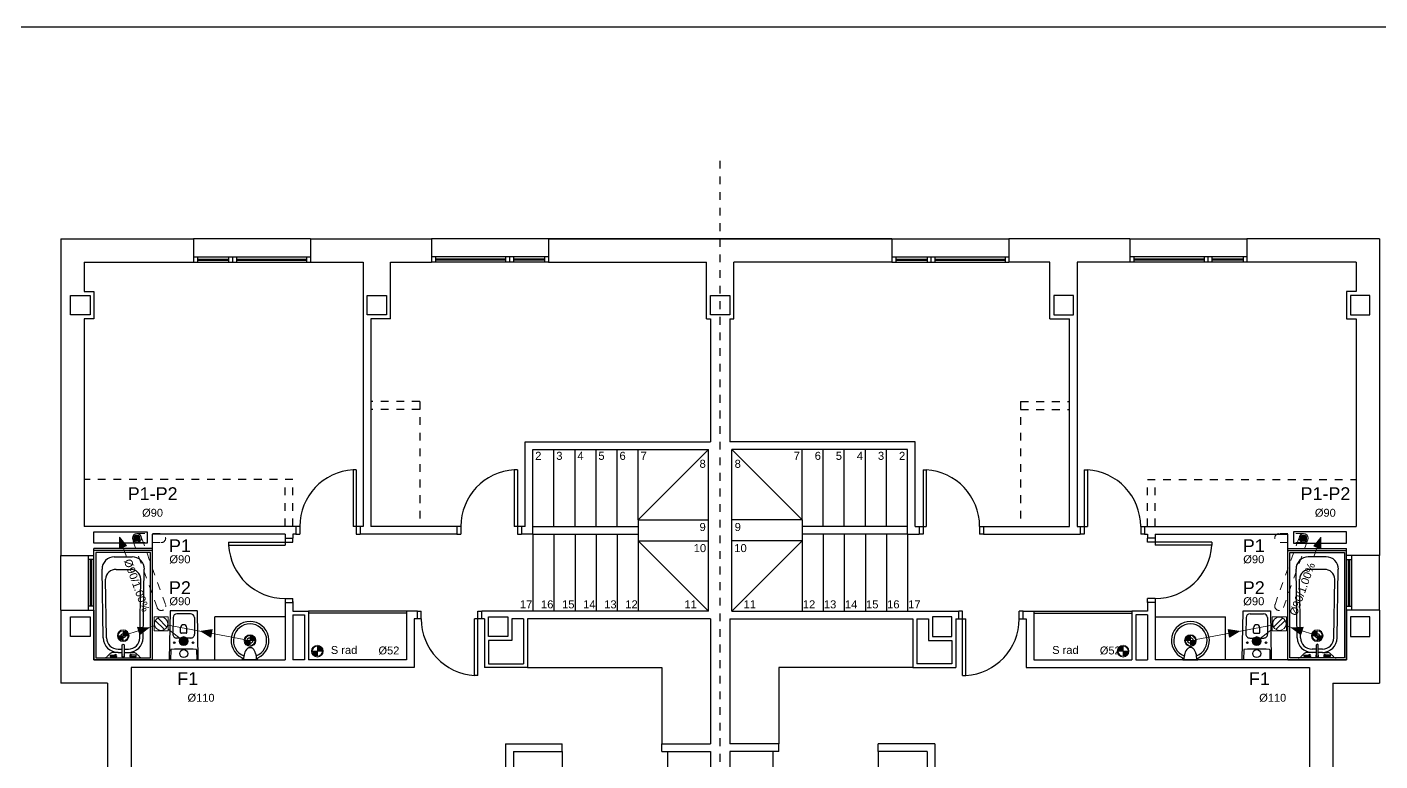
# Model space of a CAD drawing. Header units: millimetres. Extents: x 441156 to 441876, y 4514765 to 4515211.
# Drawn here: x 441333.45 to 441350.79, y 4515177.17 to 4515186.58 of the extents above; entities that cross this region are included whole.
import ezdxf
from ezdxf.enums import TextEntityAlignment as Align

# ---------------------------------------------------------------- set-up
doc = ezdxf.new("R2010")
doc.units = ezdxf.units.MM
doc.linetypes.add('RAYITAS', pattern=[0.375, 0.25, -0.125])
doc.linetypes.add('TRAZO_Y_PUNTO', pattern=[1, 0.5, -0.25, 0, -0.25])
doc.layers.add('01_cartela', color=6, linetype='Continuous', plot=False)
for name, color, linetype in [('01_FECALES', 170, 'Continuous'), ('01_mono PRIMERA', 2, 'Continuous'), ('01_proyección', 4, 'RAYITAS')]:
    doc.layers.add(name, color=color, linetype=linetype)
for name, color, linetype, lineweight in [('INGIN SANEAMIENTO BAJANTE FECALES', 10, 'Continuous', 5), ('INGIN SANEAMIENTO BAJANTE PLUVIALES', 170, 'Continuous', 5), ('INGIN SANEAMIENTO TEXTO ENTERRADO', 7, 'Continuous', 0)]:
    doc.layers.add(name, color=color, linetype=linetype, lineweight=lineweight)
doc.layers.add('INGIN SANEAMIENTO INTERIOR', color=7, linetype='Continuous', lineweight=20, true_color=0x046206)
doc.styles.add('Estilo1', font='swissel.ttf')
doc.styles.add('NIEVES2', font='sanss___.ttf')
doc.linetypes.add('FLE2', pattern='A,1e-05,[1,fle2.shx,S=1,R=0,X=0,Y=0],-1', length=1.00001)

# ---------------------------------------------------------------- blocks, each defined once
blk = doc.blocks.new('A$C065C7C63')
at = {"layer": '01_mono PRIMERA', "color": 254}
for p, q in [((1.407, 13.1, 0), (1.407, 9.042, 0)), ((1.407, 13.1, 0), (3.107, 13.1, 0)), ((3.107, 13.1, 0), (3.107, 12.8, 0)), ((4.607, 13.1, 0), (3.107, 13.1, 0)), ((4.607, 13.1, 0), (4.607, 12.8, 0)), ((4.607, 13.1, 0), (6.157, 13.1, 0)), ((6.157, 13.1, 0), (6.157, 12.8, 0)), ((7.657, 13.1, 0), (6.157, 13.1, 0)), ((7.657, 13.1, 0), (7.657, 12.8, 0)), ((7.657, 13.1, 0), (12.057, 13.1, 0)), ((12.057, 13.1, 0), (7.657, 13.1, 0)), ((12.057, 13.1, 0), (12.057, 12.8, 0)), ((12.057, 13.1, 0), (13.557, 13.1, 0)), ((15.107, 13.1, 0), (13.557, 13.1, 0)), ((13.557, 13.1, 0), (13.557, 12.8, 0)), ((15.107, 13.1, 0), (15.107, 12.8, 0)), ((15.107, 13.1, 0), (16.607, 13.1, 0)), ((16.607, 13.1, 0), (16.607, 12.8, 0)), ((18.307, 13.1, 0), (16.607, 13.1, 0)), ((18.307, 13.1, 0), (18.307, 9.042, 0)), ((3.107, 12.87, 0), (4.607, 12.87, 0)), ((3.157, 12.87, 0), (3.157, 12.8, 0)), ((3.157, 12.842, 0), (3.557, 12.842, 0)), ((3.557, 12.87, 0), (3.557, 12.8, 0)), ((3.607, 12.87, 0), (3.607, 12.8, 0)), ((3.657, 12.87, 0), (3.657, 12.8, 0)), ((3.657, 12.842, 0), (4.557, 12.842, 0)), ((4.557, 12.87, 0), (4.557, 12.8, 0)), ((7.657, 12.87, 0), (6.157, 12.87, 0)), ((6.207, 12.87, 0), (6.207, 12.8, 0)), ((7.107, 12.842, 0), (6.207, 12.842, 0)), ((7.107, 12.87, 0), (7.107, 12.8, 0)), ((7.157, 12.87, 0), (7.157, 12.8, 0)), ((7.207, 12.87, 0), (7.207, 12.8, 0)), ((7.607, 12.842, 0), (7.207, 12.842, 0)), ((7.607, 12.87, 0), (7.607, 12.8, 0)), ((12.057, 12.87, 0), (13.557, 12.87, 0)), ((12.107, 12.87, 0), (12.107, 12.8, 0)), ((12.107, 12.842, 0), (12.507, 12.842, 0)), ((12.507, 12.87, 0), (12.507, 12.8, 0)), ((12.557, 12.87, 0), (12.557, 12.8, 0)), ((12.607, 12.87, 0), (12.607, 12.8, 0)), ((12.607, 12.842, 0), (13.507, 12.842, 0)), ((13.507, 12.87, 0), (13.507, 12.8, 0)), ((16.607, 12.87, 0), (15.107, 12.87, 0)), ((15.157, 12.87, 0), (15.157, 12.8, 0)), ((16.057, 12.842, 0), (15.157, 12.842, 0)), ((16.057, 12.87, 0), (16.057, 12.8, 0)), ((16.107, 12.87, 0), (16.107, 12.8, 0)), ((16.157, 12.87, 0), (16.157, 12.8, 0)), ((16.557, 12.842, 0), (16.157, 12.842, 0)), ((16.557, 12.87, 0), (16.557, 12.8, 0)), ((1.707, 12.8, 0), (1.707, 12.425, 0)), ((1.707, 12.8, 0), (3.107, 12.8, 0)), ((3.107, 12.8, 0), (4.607, 12.8, 0)), ((3.157, 12.828, 0), (3.557, 12.828, 0)), ((3.657, 12.828, 0), (4.557, 12.828, 0)), ((4.607, 12.8, 0), (5.282, 12.8, 0)), ((5.282, 12.8, 0), (5.282, 9.415, 0)), ((5.632, 12.075, 0), (5.632, 12.8, 0)), ((5.632, 12.8, 0), (6.157, 12.8, 0)), ((7.657, 12.8, 0), (6.157, 12.8, 0)), ((7.107, 12.828, 0), (6.207, 12.828, 0)), ((7.607, 12.828, 0), (7.207, 12.828, 0)), ((7.657, 12.8, 0), (9.682, 12.8, 0)), ((9.682, 12.075, 0), (9.682, 12.8, 0)), ((10.032, 12.075, 0), (10.032, 12.8, 0)), ((12.057, 12.8, 0), (10.032, 12.8, 0)), ((12.057, 12.8, 0), (13.557, 12.8, 0)), ((12.107, 12.828, 0), (12.507, 12.828, 0)), ((12.607, 12.828, 0), (13.507, 12.828, 0)), ((14.082, 12.8, 0), (13.557, 12.8, 0)), ((14.082, 12.075, 0), (14.082, 12.8, 0)), ((14.432, 12.8, 0), (14.432, 9.415, 0)), ((15.107, 12.8, 0), (14.432, 12.8, 0)), ((16.607, 12.8, 0), (15.107, 12.8, 0)), ((16.057, 12.828, 0), (15.157, 12.828, 0)), ((16.557, 12.828, 0), (16.157, 12.828, 0)), ((18.007, 12.8, 0), (16.607, 12.8, 0)), ((18.007, 12.8, 0), (18.007, 12.425, 0)), ((1.707, 12.075, 0), (1.707, 9.415, 0)), ((5.382, 12.075, 0), (5.382, 9.415, 0)), ((9.682, 12.075, 0), (9.732, 12.075, 0)), ((9.732, 12.075, 0), (9.732, 10.5, 0)), ((9.982, 12.075, 0), (9.982, 10.5, 0)), ((9.982, 12.075, 0), (10.032, 12.075, 0)), ((14.332, 9.415, 0), (14.332, 12.075, 0)), ((18.007, 12.075, 0), (18.007, 9.415, 0)), ((7.357, 10.5, 0), (9.732, 10.5, 0)), ((7.357, 9.415, 0), (7.357, 10.5, 0)), ((12.357, 10.5, 0), (9.982, 10.5, 0)), ((12.357, 9.415, 0), (12.357, 10.5, 0)), ((7.457, 10.4, 0), (9.707, 10.4, 0)), ((7.457, 9.315, 0), (7.457, 10.4, 0)), ((7.727, 9.415, 0), (7.727, 10.4, 0)), ((7.997, 9.415, 0), (7.997, 10.4, 0)), ((8.267, 9.415, 0), (8.267, 10.4, 0)), ((8.537, 9.415, 0), (8.537, 10.4, 0)), ((8.807, 9.5, 0), (8.807, 10.4, 0)), ((8.807, 9.5, 0), (9.707, 10.4, 0)), ((9.707, 8.33, 0), (9.707, 10.4, 0)), ((12.257, 10.4, 0), (10.007, 10.4, 0)), ((10.907, 9.5, 0), (10.007, 10.4, 0)), ((10.007, 8.33, 0), (10.007, 10.4, 0)), ((10.907, 9.5, 0), (10.907, 10.4, 0)), ((11.177, 9.415, 0), (11.177, 10.4, 0)), ((11.447, 9.415, 0), (11.447, 10.4, 0)), ((11.717, 9.415, 0), (11.717, 10.4, 0)), ((11.987, 9.415, 0), (11.987, 10.4, 0)), ((12.257, 9.315, 0), (12.257, 10.4, 0)), ((5.194, 10.139, 0), (5.153, 10.139, 0)), ((5.153, 10.139, 0), (5.153, 9.415, 0)), ((5.194, 10.139, 0), (5.194, 9.315, 0)), ((7.259, 10.139, 0), (7.217, 10.139, 0)), ((7.217, 10.139, 0), (7.217, 9.415, 0)), ((7.259, 10.139, 0), (7.259, 9.315, 0)), ((12.456, 10.139, 0), (12.497, 10.139, 0)), ((12.456, 10.139, 0), (12.456, 9.315, 0)), ((12.497, 10.139, 0), (12.497, 9.415, 0)), ((14.52, 10.139, 0), (14.562, 10.139, 0)), ((14.52, 10.139, 0), (14.52, 9.315, 0)), ((14.562, 10.139, 0), (14.562, 9.415, 0)), ((4.419, 9.415, 0), (1.707, 9.415, 0)), ((4.419, 9.415, 0), (4.419, 9.315, 0)), ((4.469, 9.415, 0), (4.419, 9.415, 0)), ((4.469, 9.415, 0), (4.469, 9.315, 0)), ((5.244, 9.415, 0), (5.153, 9.415, 0)), ((5.282, 9.415, 0), (5.244, 9.415, 0)), ((5.244, 9.415, 0), (5.244, 9.315, 0)), ((6.484, 9.415, 0), (5.382, 9.415, 0)), ((6.484, 9.415, 0), (6.484, 9.315, 0)), ((6.534, 9.415, 0), (6.484, 9.415, 0)), ((6.534, 9.415, 0), (6.534, 9.315, 0)), ((7.309, 9.415, 0), (7.217, 9.415, 0)), ((7.357, 9.415, 0), (7.309, 9.415, 0)), ((7.309, 9.415, 0), (7.309, 9.315, 0)), ((7.457, 9.415, 0), (8.807, 9.415, 0)), ((8.807, 9.5, 0), (8.807, 8.33, 0)), ((8.807, 9.5, 0), (9.707, 9.5, 0)), ((10.907, 9.5, 0), (10.007, 9.5, 0)), ((10.907, 9.5, 0), (10.907, 8.33, 0)), ((12.257, 9.415, 0), (10.907, 9.415, 0)), ((12.357, 9.415, 0), (12.406, 9.415, 0)), ((12.406, 9.415, 0), (12.406, 9.315, 0)), ((12.406, 9.415, 0), (12.497, 9.415, 0)), ((13.181, 9.415, 0), (13.231, 9.415, 0)), ((13.181, 9.415, 0), (13.181, 9.315, 0)), ((13.231, 9.415, 0), (14.332, 9.415, 0)), ((13.231, 9.415, 0), (13.231, 9.315, 0)), ((14.432, 9.415, 0), (14.47, 9.415, 0)), ((14.47, 9.415, 0), (14.47, 9.315, 0)), ((14.47, 9.415, 0), (14.562, 9.415, 0)), ((15.245, 9.415, 0), (15.295, 9.415, 0)), ((15.245, 9.415, 0), (15.245, 9.315, 0)), ((15.295, 9.415, 0), (18.007, 9.415, 0)), ((15.295, 9.415, 0), (15.295, 9.315, 0)), ((4.282, 9.315, 0), (2.582, 9.315, 0)), ((2.582, 9.13, 0), (2.582, 9.315, 0)), ((3.558, 9.215, 0), (3.558, 9.173, 0)), ((3.558, 9.215, 0), (4.382, 9.215, 0)), ((4.282, 9.315, 0), (4.282, 9.265, 0)), ((4.282, 9.265, 0), (4.382, 9.265, 0)), ((4.282, 9.265, 0), (4.282, 9.173, 0)), ((4.419, 9.315, 0), (4.382, 9.315, 0)), ((4.382, 9.315, 0), (4.382, 9.265, 0)), ((4.382, 9.215, 0), (4.382, 9.265, 0)), ((4.419, 9.315, 0), (4.469, 9.315, 0)), ((5.194, 9.315, 0), (5.244, 9.315, 0)), ((6.484, 9.315, 0), (5.244, 9.315, 0)), ((6.484, 9.315, 0), (6.534, 9.315, 0)), ((7.259, 9.315, 0), (7.309, 9.315, 0)), ((7.457, 9.315, 0), (7.309, 9.315, 0)), ((7.457, 9.315, 0), (7.457, 8.33, 0)), ((7.457, 9.315, 0), (8.807, 9.315, 0)), ((7.727, 9.315, 0), (7.727, 8.33, 0)), ((7.997, 9.315, 0), (7.997, 8.33, 0)), ((8.267, 9.315, 0), (8.267, 8.33, 0)), ((8.537, 9.315, 0), (8.537, 8.33, 0)), ((8.807, 9.315, 0), (8.807, 9.23, 0)), ((8.807, 9.23, 0), (9.707, 9.23, 0)), ((8.807, 9.23, 0), (9.707, 8.33, 0)), ((10.907, 9.23, 0), (10.007, 9.23, 0)), ((10.907, 9.23, 0), (10.007, 8.33, 0)), ((10.907, 9.315, 0), (10.907, 9.23, 0)), ((12.257, 9.315, 0), (10.907, 9.315, 0)), ((11.177, 9.315, 0), (11.177, 8.33, 0)), ((11.447, 9.315, 0), (11.447, 8.33, 0)), ((11.717, 9.315, 0), (11.717, 8.33, 0)), ((11.987, 9.315, 0), (11.987, 8.33, 0)), ((12.257, 9.315, 0), (12.257, 8.33, 0)), ((12.257, 9.315, 0), (12.406, 9.315, 0)), ((12.456, 9.315, 0), (12.406, 9.315, 0)), ((13.231, 9.315, 0), (13.181, 9.315, 0)), ((13.231, 9.315, 0), (14.47, 9.315, 0)), ((14.52, 9.315, 0), (14.47, 9.315, 0)), ((15.295, 9.315, 0), (15.245, 9.315, 0)), ((15.295, 9.315, 0), (15.332, 9.315, 0)), ((15.332, 9.315, 0), (15.332, 9.265, 0)), ((15.432, 9.265, 0), (15.332, 9.265, 0)), ((15.332, 9.215, 0), (15.332, 9.265, 0)), ((16.156, 9.215, 0), (15.332, 9.215, 0)), ((15.432, 9.315, 0), (17.132, 9.315, 0)), ((15.432, 9.315, 0), (15.432, 9.265, 0)), ((15.432, 9.265, 0), (15.432, 9.173, 0)), ((16.156, 9.215, 0), (16.156, 9.173, 0)), ((17.132, 9.13, 0), (17.132, 9.315, 0)), ((1.407, 8.342, 0), (1.407, 9.042, 0)), ((1.407, 9.042, 0), (1.832, 9.042, 0)), ((1.762, 8.342, 0), (1.762, 9.042, 0)), ((2.582, 9.13, 0), (1.832, 9.13, 0)), ((1.832, 9.042, 0), (1.832, 9.13, 0)), ((1.832, 7.705, 0), (1.832, 9.105, 0)), ((2.582, 9.105, 0), (1.832, 9.105, 0)), ((1.832, 8.342, 0), (1.832, 9.042, 0)), ((2.556, 9.079, 0), (1.858, 9.079, 0)), ((1.858, 9.079, 0), (1.858, 7.731, 0)), ((2.093, 9.025, 0), (2.322, 9.025, 0)), ((2.556, 7.731, 0), (2.556, 9.079, 0)), ((2.582, 9.105, 0), (2.582, 9.13, 0)), ((2.582, 7.705, 0), (2.582, 9.105, 0)), ((3.558, 9.173, 0), (4.282, 9.173, 0)), ((16.156, 9.173, 0), (15.432, 9.173, 0)), ((17.132, 9.105, 0), (17.132, 9.13, 0)), ((17.132, 9.13, 0), (17.882, 9.13, 0)), ((17.132, 9.105, 0), (17.132, 9.13, 0)), ((17.132, 7.705, 0), (17.132, 9.105, 0)), ((17.132, 9.105, 0), (17.882, 9.105, 0)), ((17.158, 7.731, 0), (17.158, 9.079, 0)), ((17.158, 9.079, 0), (17.856, 9.079, 0)), ((17.622, 9.025, 0), (17.393, 9.025, 0)), ((17.856, 9.079, 0), (17.856, 7.731, 0)), ((17.882, 9.042, 0), (17.882, 9.13, 0)), ((17.882, 7.705, 0), (17.882, 9.105, 0)), ((18.307, 9.042, 0), (17.882, 9.042, 0)), ((17.882, 8.342, 0), (17.882, 9.042, 0)), ((17.952, 8.342, 0), (17.952, 9.042, 0)), ((18.307, 8.342, 0), (18.307, 9.042, 0)), ((1.832, 8.992, 0), (1.762, 8.992, 0)), ((1.79, 8.392, 0), (1.79, 8.992, 0)), ((1.804, 8.392, 0), (1.804, 8.992, 0)), ((1.952, 7.987, 0), (1.937, 8.867, 0)), ((2.117, 8.865, 0), (2.298, 8.865, 0)), ((2.463, 7.987, 0), (2.477, 8.867, 0)), ((17.252, 7.987, 0), (17.237, 8.867, 0)), ((17.598, 8.865, 0), (17.417, 8.865, 0)), ((17.763, 7.987, 0), (17.777, 8.867, 0)), ((17.882, 8.992, 0), (17.952, 8.992, 0)), ((17.91, 8.392, 0), (17.91, 8.992, 0)), ((17.924, 8.392, 0), (17.924, 8.992, 0)), ((1.993, 7.988, 0), (1.981, 8.739, 0)), ((2.421, 7.988, 0), (2.433, 8.739, 0)), ((17.293, 7.988, 0), (17.281, 8.739, 0)), ((17.721, 7.988, 0), (17.733, 8.739, 0)), ((1.407, 8.342, 0), (1.407, 7.405, 0)), ((1.407, 8.342, 0), (1.832, 8.342, 0)), ((1.832, 8.392, 0), (1.762, 8.392, 0)), ((1.832, 8.342, 0), (1.832, 7.705, 0)), ((4.282, 8.49, 0), (4.282, 8.44, 0)), ((4.282, 8.49, 0), (4.382, 8.49, 0)), ((4.282, 8.455, 0), (4.282, 7.705, 0)), ((4.282, 8.44, 0), (4.382, 8.44, 0)), ((4.382, 8.44, 0), (4.382, 8.49, 0)), ((4.382, 8.455, 0), (4.382, 8.33, 0)), ((4.382, 8.33, 0), (4.582, 8.33, 0)), ((5.837, 8.33, 0), (4.582, 8.33, 0)), ((4.582, 8.33, 0), (4.582, 7.705, 0)), ((5.976, 8.33, 0), (5.837, 8.33, 0)), ((5.837, 8.33, 0), (5.837, 7.705, 0)), ((5.976, 8.23, 0), (5.976, 8.33, 0)), ((5.976, 8.33, 0), (6.026, 8.33, 0)), ((6.026, 8.23, 0), (6.026, 8.33, 0)), ((6.751, 7.506, 0), (6.751, 8.33, 0)), ((6.751, 8.33, 0), (6.801, 8.33, 0)), ((9.707, 8.33, 0), (6.801, 8.33, 0)), ((6.801, 8.23, 0), (6.801, 8.33, 0)), ((10.007, 8.33, 0), (12.913, 8.33, 0)), ((12.913, 8.23, 0), (12.913, 8.33, 0)), ((12.963, 8.33, 0), (12.913, 8.33, 0)), ((12.963, 7.506, 0), (12.963, 8.33, 0)), ((13.738, 8.33, 0), (13.688, 8.33, 0)), ((13.688, 8.23, 0), (13.688, 8.33, 0)), ((13.738, 8.33, 0), (13.877, 8.33, 0)), ((13.738, 8.23, 0), (13.738, 8.33, 0)), ((13.877, 8.33, 0), (13.877, 7.705, 0)), ((13.877, 8.33, 0), (15.132, 8.33, 0)), ((15.332, 8.33, 0), (15.132, 8.33, 0)), ((15.132, 8.33, 0), (15.132, 7.705, 0)), ((15.332, 8.44, 0), (15.332, 8.49, 0)), ((15.432, 8.49, 0), (15.332, 8.49, 0)), ((15.332, 8.455, 0), (15.332, 8.33, 0)), ((15.432, 8.44, 0), (15.332, 8.44, 0)), ((15.432, 8.49, 0), (15.432, 8.44, 0)), ((15.432, 8.455, 0), (15.432, 7.705, 0)), ((17.882, 8.392, 0), (17.952, 8.392, 0)), ((18.307, 8.342, 0), (17.882, 8.342, 0)), ((17.882, 8.342, 0), (17.882, 7.705, 0)), ((18.307, 8.342, 0), (18.307, 7.405, 0)), ((2.846, 8.246, 0), (2.843, 8.036, 0)), ((3.069, 8.295, 0), (2.896, 8.295, 0)), ((3.119, 8.246, 0), (3.122, 8.036, 0)), ((4.282, 8.255, 0), (3.382, 8.255, 0)), ((3.382, 7.705, 0), (3.382, 8.255, 0)), ((4.382, 8.28, 0), (4.382, 7.705, 0)), ((4.382, 8.28, 0), (4.532, 8.28, 0)), ((4.532, 8.28, 0), (4.532, 7.705, 0)), ((5.837, 8.305, 0), (4.582, 8.305, 0)), ((5.976, 8.23, 0), (5.937, 8.23, 0)), ((5.937, 8.23, 0), (5.937, 7.605, 0)), ((6.026, 8.23, 0), (5.976, 8.23, 0)), ((6.801, 8.23, 0), (6.71, 8.23, 0)), ((6.71, 7.506, 0), (6.71, 8.23, 0)), ((6.837, 8.23, 0), (6.801, 8.23, 0)), ((6.837, 8.23, 0), (6.837, 7.605, 0)), ((7.337, 8.23, 0), (7.187, 8.23, 0)), ((7.187, 8.23, 0), (7.187, 7.955, 0)), ((7.337, 8.23, 0), (7.337, 7.655, 0)), ((9.732, 8.23, 0), (7.387, 8.23, 0)), ((7.387, 8.23, 0), (7.387, 7.605, 0)), ((9.732, 8.23, 0), (9.732, 6.63, 0)), ((9.982, 8.23, 0), (9.982, 6.63, 0)), ((9.982, 8.23, 0), (12.327, 8.23, 0)), ((12.327, 8.23, 0), (12.327, 7.605, 0)), ((12.377, 8.23, 0), (12.527, 8.23, 0)), ((12.377, 8.23, 0), (12.377, 7.655, 0)), ((12.527, 8.23, 0), (12.527, 7.955, 0)), ((12.877, 8.23, 0), (12.913, 8.23, 0)), ((12.877, 8.23, 0), (12.877, 7.605, 0)), ((12.913, 8.23, 0), (13.005, 8.23, 0)), ((13.005, 7.506, 0), (13.005, 8.23, 0)), ((13.688, 8.23, 0), (13.738, 8.23, 0)), ((13.738, 8.23, 0), (13.777, 8.23, 0)), ((13.777, 8.23, 0), (13.777, 7.605, 0)), ((13.877, 8.305, 0), (15.132, 8.305, 0)), ((15.332, 8.28, 0), (15.182, 8.28, 0)), ((15.182, 8.28, 0), (15.182, 7.705, 0)), ((15.332, 8.28, 0), (15.332, 7.705, 0)), ((15.432, 8.255, 0), (16.332, 8.255, 0)), ((16.332, 7.705, 0), (16.332, 8.255, 0)), ((16.596, 8.246, 0), (16.593, 8.036, 0)), ((16.646, 8.295, 0), (16.819, 8.295, 0)), ((16.869, 8.246, 0), (16.872, 8.036, 0)), ((3.072, 7.985, 0), (2.893, 7.985, 0)), ((2.942, 8.055, 0), (2.942, 8.115, 0)), ((3.012, 8.045, 0), (2.952, 8.045, 0)), ((3.022, 8.055, 0), (3.022, 8.115, 0)), ((16.643, 7.985, 0), (16.822, 7.985, 0)), ((16.692, 8.055, 0), (16.692, 8.115, 0)), ((16.702, 8.045, 0), (16.762, 8.045, 0)), ((16.772, 8.055, 0), (16.772, 8.115, 0)), ((2.141, 7.842, 0), (2.194, 7.842, 0)), ((2.194, 7.755, 0), (2.194, 7.893, 0)), ((2.22, 7.893, 0), (2.22, 7.755, 0)), ((2.22, 7.842, 0), (2.273, 7.842, 0)), ((2.816, 7.832, 0), (2.814, 7.705, 0)), ((3.148, 7.832, 0), (3.15, 7.705, 0)), ((3.817, 7.862, 0), (3.847, 7.862, 0)), ((7.187, 7.955, 0), (6.887, 7.955, 0)), ((6.887, 7.955, 0), (6.887, 7.655, 0)), ((12.527, 7.955, 0), (12.827, 7.955, 0)), ((12.827, 7.955, 0), (12.827, 7.655, 0)), ((15.897, 7.862, 0), (15.867, 7.862, 0)), ((16.566, 7.832, 0), (16.564, 7.705, 0)), ((16.898, 7.832, 0), (16.9, 7.705, 0)), ((17.494, 7.842, 0), (17.441, 7.842, 0)), ((17.494, 7.893, 0), (17.494, 7.755, 0)), ((17.52, 7.755, 0), (17.52, 7.893, 0)), ((17.573, 7.842, 0), (17.52, 7.842, 0)), ((1.832, 7.705, 0), (4.282, 7.705, 0)), ((2.582, 7.705, 0), (1.832, 7.705, 0)), ((1.858, 7.731, 0), (2.556, 7.731, 0)), ((2.041, 7.785, 0), (2.001, 7.746, 0)), ((2.041, 7.763, 0), (2.107, 7.763, 0)), ((2.041, 7.763, 0), (2.041, 7.748, 0)), ((2.041, 7.748, 0), (2.107, 7.748, 0)), ((2.141, 7.8, 0), (2.076, 7.8, 0)), ((2.141, 7.8, 0), (2.194, 7.8, 0)), ((2.22, 7.8, 0), (2.273, 7.8, 0)), ((2.273, 7.8, 0), (2.339, 7.8, 0)), ((2.373, 7.763, 0), (2.307, 7.763, 0)), ((2.307, 7.748, 0), (2.373, 7.748, 0)), ((2.373, 7.748, 0), (2.373, 7.763, 0)), ((2.374, 7.785, 0), (2.414, 7.746, 0)), ((3.736, 7.707, 0), (3.736, 7.722, 0)), ((3.926, 7.705, 0), (3.738, 7.705, 0)), ((3.929, 7.707, 0), (3.928, 7.722, 0)), ((4.532, 7.705, 0), (4.382, 7.705, 0)), ((5.837, 7.705, 0), (4.582, 7.705, 0)), ((6.887, 7.655, 0), (7.337, 7.655, 0)), ((12.827, 7.655, 0), (12.377, 7.655, 0)), ((13.877, 7.705, 0), (15.132, 7.705, 0)), ((15.182, 7.705, 0), (15.332, 7.705, 0)), ((17.882, 7.705, 0), (15.432, 7.705, 0)), ((15.786, 7.707, 0), (15.786, 7.722, 0)), ((15.788, 7.705, 0), (15.976, 7.705, 0)), ((15.979, 7.707, 0), (15.978, 7.722, 0)), ((17.132, 7.705, 0), (17.882, 7.705, 0)), ((17.856, 7.731, 0), (17.158, 7.731, 0)), ((17.341, 7.785, 0), (17.301, 7.746, 0)), ((17.341, 7.763, 0), (17.407, 7.763, 0)), ((17.341, 7.748, 0), (17.341, 7.763, 0)), ((17.407, 7.748, 0), (17.341, 7.748, 0)), ((17.441, 7.8, 0), (17.376, 7.8, 0)), ((17.494, 7.8, 0), (17.441, 7.8, 0)), ((17.573, 7.8, 0), (17.52, 7.8, 0)), ((17.573, 7.8, 0), (17.639, 7.8, 0)), ((17.673, 7.763, 0), (17.607, 7.763, 0)), ((17.673, 7.748, 0), (17.607, 7.748, 0)), ((17.673, 7.763, 0), (17.673, 7.748, 0)), ((17.674, 7.785, 0), (17.714, 7.746, 0)), ((2.307, 7.605, 0), (2.307, 5.055, 0)), ((5.937, 7.605, 0), (2.307, 7.605, 0)), ((6.751, 7.506, 0), (6.71, 7.506, 0)), ((7.387, 7.605, 0), (6.837, 7.605, 0)), ((7.387, 7.605, 0), (9.107, 7.605, 0)), ((9.107, 7.605, 0), (9.107, 6.63, 0)), ((10.607, 7.605, 0), (10.607, 6.63, 0)), ((12.327, 7.605, 0), (10.607, 7.605, 0)), ((12.327, 7.605, 0), (12.877, 7.605, 0)), ((12.963, 7.506, 0), (13.005, 7.506, 0)), ((13.777, 7.605, 0), (17.407, 7.605, 0)), ((2.007, 7.405, 0), (1.407, 7.405, 0)), ((2.007, 7.405, 0), (2.007, 4.63, 0)), ((17.707, 7.405, 0), (17.707, 4.63, 0)), ((17.707, 7.405, 0), (18.307, 7.405, 0)), ((7.107, 6.63, 0), (7.832, 6.63, 0)), ((7.832, 6.53, 0), (7.832, 6.63, 0)), ((9.107, 6.63, 0), (9.732, 6.63, 0)), ((9.107, 6.53, 0), (9.107, 6.63, 0)), ((10.607, 6.63, 0), (9.982, 6.63, 0)), ((10.607, 6.53, 0), (10.607, 6.63, 0)), ((12.607, 6.63, 0), (11.882, 6.63, 0)), ((11.882, 6.53, 0), (11.882, 6.63, 0)), ((7.207, 6.53, 0), (7.207, 4.93, 0)), ((7.207, 6.53, 0), (7.832, 6.53, 0)), ((7.832, 6.53, 0), (7.832, 4.93, 0)), ((9.107, 6.53, 0), (9.732, 6.53, 0)), ((9.182, 6.53, 0), (9.182, 4.93, 0)), ((9.732, 6.53, 0), (9.732, 4.93, 0)), ((9.982, 6.53, 0), (9.982, 4.93, 0)), ((9.982, 6.53, 0), (9.982, 4.93, 0)), ((10.607, 6.53, 0), (9.982, 6.53, 0)), ((10.532, 6.53, 0), (10.532, 4.93, 0)), ((11.882, 6.53, 0), (11.882, 4.93, 0)), ((12.507, 6.53, 0), (11.882, 6.53, 0)), ((12.507, 6.53, 0), (12.507, 4.93, 0))]:
    blk.add_line(p, q, dxfattribs=at)
for points in [[(1.782, 12.125), (1.532, 12.125), (1.532, 12.375), (1.782, 12.375), (1.782, 12.125)], [(5.582, 12.125), (5.332, 12.125), (5.332, 12.375), (5.582, 12.375), (5.582, 12.125)], [(9.732, 12.375), (9.982, 12.375), (9.982, 12.125), (9.732, 12.125), (9.732, 12.375)], [(17.932, 12.125), (18.182, 12.125), (18.182, 12.375), (17.932, 12.375), (17.932, 12.125)], [(1.782, 8.005), (1.532, 8.005), (1.532, 8.255), (1.782, 8.255), (1.782, 8.005)], [(7.137, 8.005), (6.887, 8.005), (6.887, 8.255), (7.137, 8.255), (7.137, 8.005)], [(12.577, 8.005), (12.827, 8.005), (12.827, 8.255), (12.577, 8.255), (12.577, 8.005)], [(17.932, 8.005), (18.182, 8.005), (18.182, 8.255), (17.932, 8.255), (17.932, 8.005)]]:
    blk.add_lwpolyline(points, close=True, dxfattribs=at)
for points in [[(1.707, 12.425), (1.832, 12.425), (1.832, 12.075)], [(14.132, 12.125), (14.382, 12.125), (14.382, 12.375), (14.132, 12.375), (14.132, 12.125), (14.132, 12.125)], [(18.007, 12.425), (17.882, 12.425), (17.882, 12.075)], [(1.832, 12.075), (1.707, 12.075)], [(5.632, 12.075), (5.382, 12.075)], [(14.082, 12.075), (14.332, 12.075)], [(17.882, 12.075), (18.007, 12.075)], [(17.407, 7.605), (17.407, 5.055), (17.282, 5.055), (17.282, 4.93), (16.107, 4.93)], [(7.107, 6.63), (7.107, 5.055), (6.837, 5.055), (6.837, 4.93)], [(12.607, 6.63), (12.607, 5.055), (12.877, 5.055), (12.877, 4.93)]]:
    blk.add_lwpolyline(points, dxfattribs=at)
at = {"layer": '01_mono PRIMERA', "color": 254, "elevation": 0}
for points in [[(1.832, 9.345), (2.512, 9.345), (2.512, 9.2), (1.832, 9.2)], [(17.882, 9.345), (17.202, 9.345), (17.202, 9.2), (17.882, 9.2)]]:
    blk.add_lwpolyline(points, close=True, dxfattribs=at)
at = {"layer": '01_mono PRIMERA', "color": 254, "elevation": 0, "flags": 128}
for points in [[(3.163, 7.705, 0.414214), (3.167, 7.709), (3.167, 7.71), (3.157, 8.331, 0.436396), (3.153, 8.335), (2.811, 8.335, 0.436396), (2.807, 8.331), (2.797, 7.71), (2.797, 7.709, 0.414214), (2.801, 7.705)], [(16.551, 7.705, -0.414214), (16.547, 7.709), (16.547, 7.71), (16.557, 8.331, -0.436396), (16.561, 8.335), (16.903, 8.335, -0.436396), (16.907, 8.331), (16.917, 7.71), (16.917, 7.709, -0.414214), (16.913, 7.705)]]:
    blk.add_lwpolyline(points, format="xyb", close=True, dxfattribs=at)
at = {"layer": '01_mono PRIMERA', "color": 254}
for centre, radius in [((2.207, 8.015, 0), 0.0275), ((3.832, 7.953, 0), 0.036), ((15.882, 7.953, 0), 0.036), ((17.507, 8.015, 0), 0.0275), ((2.862, 7.925, 0), 0.01), ((2.982, 7.785, 0), 0.051), ((3.102, 7.925, 0), 0.01), ((16.612, 7.925, 0), 0.01), ((16.732, 7.785, 0), 0.051), ((16.852, 7.925, 0), 0.01)]:
    blk.add_circle(centre, radius, dxfattribs=at)
for centre, radius, start, end in [((5.194, 9.415, 0), 0.725, 93.2758, 180), ((7.259, 9.415, 0), 0.725, 93.2758, 180), ((12.456, 9.415, 0), 0.725, 0, 86.7242), ((14.52, 9.415, 0), 0.725, 0, 86.7242), ((2.091, 8.871, 0), 0.154, 89.317, 181.6763), ((2.324, 8.871, 0), 0.154, 358.3237, 90.683), ((4.282, 9.215, 0), 0.725, 183.2758, 270), ((15.432, 9.215, 0), 0.725, 270, 356.7242), ((17.391, 8.871, 0), 0.154, 89.317, 181.6763), ((17.624, 8.871, 0), 0.154, 358.3237, 90.683), ((2.114, 8.733, 0), 0.132, 88.598, 177.0747), ((2.301, 8.733, 0), 0.132, 2.9253, 91.402), ((17.414, 8.733, 0), 0.132, 88.598, 177.0747), ((17.601, 8.733, 0), 0.132, 2.9253, 91.402), ((2.896, 8.245, 0), 0.05, 90, 179.076), ((2.982, 8.115, 0), 0.04, 0, 180), ((3.069, 8.245, 0), 0.05, 0.924, 90), ((3.832, 7.953, 0), 0.243, 294.8749, 245.1251), ((3.832, 7.953, 0), 0.213, 292.0656, 248.0564), ((6.751, 8.23, 0), 0.725, 180, 266.7242), ((12.963, 8.23, 0), 0.725, 273.2758, 360), ((15.882, 7.953, 0), 0.243, 294.8749, 245.1251), ((15.882, 7.953, 0), 0.213, 291.9436, 247.9344), ((16.646, 8.245, 0), 0.05, 90, 179.076), ((16.732, 8.115, 0), 0.04, 0, 180), ((16.819, 8.245, 0), 0.05, 0.924, 90), ((2.141, 7.99, 0), 0.19, 180.9132, 270), ((2.141, 7.99, 0), 0.148, 180.8545, 270), ((2.273, 7.99, 0), 0.148, 270, 359.079), ((2.273, 7.99, 0), 0.19, 270, 359.0249), ((2.893, 8.035, 0), 0.05, 179.076, 270), ((2.952, 8.055, 0), 0.01, 180, 270), ((3.012, 8.055, 0), 0.01, 270, 0), ((3.072, 8.035, 0), 0.05, 270, 0.924), ((16.643, 8.035, 0), 0.05, 179.076, 270), ((16.702, 8.055, 0), 0.01, 180, 270), ((16.762, 8.055, 0), 0.01, 270, 0), ((16.822, 8.035, 0), 0.05, 270, 0.924), ((17.441, 7.99, 0), 0.19, 180.9751, 270), ((17.441, 7.99, 0), 0.148, 180.921, 270), ((17.573, 7.99, 0), 0.148, 270, 359.1455), ((17.573, 7.99, 0), 0.19, 270, 359.0868), ((2.823, 7.832, 0), 0.007, 93.0641, 179.076), ((2.982, 4.861, 0), 2.982, 86.9359, 93.0641), ((3.141, 7.832, 0), 0.007, 0.924, 86.9359), ((3.898, 7.747, 0), 0.143, 134.3044, 163.1835), ((3.832, 7.814, 0), 0.0498, 107.9532, 134.3044), ((3.832, 7.814, 0), 0.0498, 45.6956, 72.5904), ((3.767, 7.747, 0), 0.143, 16.8165, 45.6956), ((15.947, 7.747, 0), 0.143, 134.3044, 163.1835), ((15.882, 7.814, 0), 0.0498, 107.4096, 134.3044), ((15.882, 7.814, 0), 0.0498, 45.6956, 72.0468), ((15.817, 7.747, 0), 0.143, 16.8165, 45.6956), ((16.573, 7.832, 0), 0.007, 93.0641, 179.076), ((16.732, 4.861, 0), 2.982, 86.9359, 93.0641), ((16.891, 7.832, 0), 0.007, 0.924, 86.9359), ((1.965, 7.781, 0), 0.05, 270, 314.9968), ((2.076, 7.75, 0), 0.05, 90, 135), ((2.107, 7.755, 0), 0.017, 206.179, 153.821), ((2.107, 7.755, 0), 0.0075, 270, 90), ((2.207, 7.755, 0), 0.019, 133.1736, 46.8264), ((2.207, 7.755, 0), 0.013, 180, 0), ((2.307, 7.755, 0), 0.017, 26.179, 333.821), ((2.307, 7.755, 0), 0.0075, 90, 270), ((2.339, 7.75, 0), 0.05, 45.1537, 90), ((2.449, 7.781, 0), 0.05, 224.9908, 270), ((3.723, 7.721, 0), 0.0128, 3.786, 59.4709), ((3.738, 7.708, 0), 0.0027, 186.6841, 270), ((4.028, 7.708, 0), 0.279, 163.1835, 180.617), ((3.637, 7.708, 0), 0.279, 359.383, 16.8165), ((3.926, 7.708, 0), 0.0027, 270, 353.3159), ((3.941, 7.721, 0), 0.0128, 120.5291, 176.214), ((15.773, 7.721, 0), 0.0128, 3.786, 59.4709), ((15.788, 7.708, 0), 0.0027, 186.6841, 270), ((16.078, 7.708, 0), 0.279, 163.1835, 180.617), ((15.686, 7.708, 0), 0.279, 359.383, 16.8165), ((15.976, 7.708, 0), 0.0027, 270, 353.3159), ((15.991, 7.721, 0), 0.0128, 120.5291, 176.214), ((17.265, 7.781, 0), 0.05, 270, 315.0092), ((17.376, 7.75, 0), 0.05, 90, 134.8463), ((17.407, 7.755, 0), 0.017, 206.179, 153.821), ((17.407, 7.755, 0), 0.0075, 270, 90), ((17.507, 7.755, 0), 0.019, 133.1736, 46.8264), ((17.507, 7.755, 0), 0.013, 180, 360), ((17.607, 7.755, 0), 0.017, 26.179, 333.821), ((17.607, 7.755, 0), 0.0075, 90, 270), ((17.639, 7.75, 0), 0.05, 45, 90), ((17.749, 7.781, 0), 0.05, 225.0032, 270)]:
    blk.add_arc(centre, radius, start, end, dxfattribs=at)
at = {"layer": '01_mono PRIMERA', "color": 254, "extrusion": (0, 0, -1)}
blk.add_ellipse((2.207, 7.893, 0), major_axis=(-0.013, 0), ratio=0.955769, start_param=0, end_param=3.141593, dxfattribs=at)
at = {"layer": '01_mono PRIMERA', "color": 254}
blk.add_ellipse((17.507, 7.893, 0), major_axis=(0.013, 0), ratio=0.955769, start_param=0, end_param=3.141593, dxfattribs=at)
at = {"layer": '01_proyección', "color": 120, "ltscale": 0.25}
for p, q in [((6.007, 11.015, 0), (5.382, 11.015, 0)), ((6.007, 11.015, 0), (6.007, 9.415, 0)), ((13.707, 11.015, 0), (14.332, 11.015, 0)), ((13.707, 11.015, 0), (13.707, 9.43, 0)), ((6.007, 10.915, 0), (5.382, 10.915, 0)), ((13.707, 10.915, 0), (14.332, 10.915, 0)), ((4.382, 10.015, 0), (1.707, 10.015, 0)), ((4.282, 9.415, 0), (4.282, 10.015, 0)), ((4.382, 9.415, 0), (4.382, 10.015, 0)), ((15.332, 10.015, 0), (18.007, 10.015, 0)), ((15.332, 9.415, 0), (15.332, 10.015, 0)), ((15.432, 9.415, 0), (15.432, 10.015, 0))]:
    blk.add_line(p, q, dxfattribs=at)
at = {"layer": '01_mono PRIMERA', "color": 254, "style": 'NIEVES2'}
for s, height, p in [('2', 0.103, (7.526, 10.268, 0)), ('3', 0.103, (7.796, 10.268, 0)), ('4', 0.103, (8.066, 10.268, 0)), ('5', 0.103, (8.336, 10.268, 0)), ('6', 0.103, (8.606, 10.268, 0)), ('7', 0.103, (8.876, 10.268, 0)), ('8', 0.103, (9.632, 10.166, 0)), ('8', 0.103, (10.082, 10.166, 0)), ('7', 0.103, (10.838, 10.268, 0)), ('6', 0.103, (11.108, 10.268, 0)), ('5', 0.103, (11.378, 10.268, 0)), ('4', 0.103, (11.648, 10.268, 0)), ('3', 0.103, (11.918, 10.268, 0)), ('2', 0.103, (12.188, 10.268, 0)), ('9', 0.103, (9.632, 9.356, 0)), ('9', 0.103, (10.082, 9.356, 0)), ('10', 0.1026, (9.597, 9.086, 0)), ('10', 0.1026, (10.117, 9.086, 0)), ('17', 0.1026, (7.37, 8.365, 0)), ('16', 0.1026, (7.64, 8.365, 0)), ('15', 0.1026, (7.91, 8.365, 0)), ('14', 0.1026, (8.18, 8.365, 0)), ('13', 0.1026, (8.45, 8.365, 0)), ('12', 0.1026, (8.72, 8.365, 0)), ('11', 0.1026, (9.478, 8.365, 0)), ('11', 0.1026, (10.236, 8.365, 0)), ('12', 0.1026, (10.995, 8.365, 0)), ('13', 0.1026, (11.265, 8.365, 0)), ('14', 0.1026, (11.535, 8.365, 0)), ('15', 0.1026, (11.805, 8.365, 0)), ('16', 0.1026, (12.075, 8.365, 0)), ('17', 0.1026, (12.345, 8.365, 0))]:
    blk.add_text(s, height=height, dxfattribs=at).set_placement(p, align=Align.CENTER)
blk = doc.blocks.new('B PLUVIALES')
at = {"layer": 'INGIN SANEAMIENTO BAJANTE PLUVIALES', "lineweight": 0}
h = blk.add_hatch(color=256, dxfattribs=at)
h.dxf.hatch_style = 1
edge = h.paths.add_edge_path()
edge.add_arc((57.049, 40.386), 0.0688, 0, 360)
for radius in [0.0918, 0.0688]:
    blk.add_circle((57.049, 40.386), radius, dxfattribs=at)
blk = doc.blocks.new('BAJANTE FECALES')
at = {"layer": 'INGIN SANEAMIENTO BAJANTE FECALES', "lineweight": 0}
h = blk.add_hatch(dxfattribs=at)
h.set_pattern_fill('GOST_WOOD', color=256, scale=0.005)
edge = h.paths.add_edge_path(flags=17)
edge.add_arc((57.049, 39.966), 0.0688, 0, 360)
edge = h.paths.add_edge_path()
edge.add_arc((57.049, 39.966), 0.0918, 0, 360)
h = blk.add_hatch(color=256, dxfattribs=at)
h.dxf.hatch_style = 1
edge = h.paths.add_edge_path()
edge.add_arc((57.049, 39.966), 0.0688, 0, 360)
for radius in [0.0918, 0.0688]:
    blk.add_circle((57.049, 39.966), radius, dxfattribs=at)
blk = doc.blocks.new('BOTE_SIFONICO')
at = {"layer": 'INGIN SANEAMIENTO INTERIOR', "ltscale": 0.5}
for p, q in [((-0.062, -0.036), (0.036, 0.062)), ((-0.036, -0.062), (0.062, 0.036))]:
    blk.add_line(p, q, dxfattribs=at)
blk.add_lwpolyline([(-0.075, -0.075), (0.075, -0.075), (0.075, 0.075), (-0.075, 0.075), (-0.075, -0.075)], close=True, dxfattribs=at)
blk.add_circle((0, 0), 0.0712, dxfattribs=at)
blk = doc.blocks.new('SIFON')
at = {"layer": 'INGIN SANEAMIENTO INTERIOR', "linetype": 'Continuous', "lineweight": 0}
h = blk.add_hatch(color=256, dxfattribs=at)
h.dxf.hatch_style = 1
edge = h.paths.add_edge_path()
edge.add_line((1065.928, 523.956), (1065.852, 523.956))
edge.add_arc((1065.928, 523.956), 0.076, 180, 270)
edge.add_line((1065.928, 523.88), (1065.928, 523.956))
edge = h.paths.add_edge_path()
edge.add_line((1065.928, 524.032), (1065.928, 523.956))
edge.add_line((1065.928, 523.956), (1066.004, 523.956))
edge.add_arc((1065.928, 523.956), 0.076, 0, 90)
for points in [[(1065.928, 524.032), (1065.928, 523.88)], [(1065.852, 523.956), (1066.004, 523.956)]]:
    blk.add_lwpolyline(points, dxfattribs=at)
for radius in [0.0891, 0.076]:
    blk.add_circle((1065.928, 523.956), radius, dxfattribs=at)
blk = doc.blocks.new('DLECHA SANEAMIENTO INTERIOR')
at = {"layer": 'INGIN SANEAMIENTO INTERIOR', "lineweight": 0}
h = blk.add_hatch(color=256, dxfattribs=at)
h.dxf.hatch_style = 1
h.paths.add_polyline_path([(1048.429, 522.543), (1048.429, 522.658), (1048.588, 522.6)])
blk.add_lwpolyline([(1048.429, 522.543), (1048.429, 522.658), (1048.588, 522.6), (1048.429, 522.543)], dxfattribs=at)

msp = doc.modelspace()

# ---------------------------------------------------------------- hatches: boundary and pattern name
at = {"layer": 'INGIN SANEAMIENTO TEXTO ENTERRADO'}
h = msp.add_hatch(color=256, dxfattribs=at)
h.dxf.hatch_style = 1
h.paths.add_polyline_path([(441334.63301847, 4515179.89813708), (441334.7250491, 4515179.93110458), (441334.63367532, 4515180.04124154)])
h = msp.add_hatch(color=256, dxfattribs=at)
h.dxf.hatch_style = 1
h.paths.add_polyline_path([(441349.93829662, 4515179.92651698), (441350.03032724, 4515179.89354948), (441350.0296704, 4515180.03665395)])

# ---------------------------------------------------------------- linework, layer by layer
at = {"layer": '01_cartela', "color": 3}
msp.add_lwpolyline([(441328.82145805, 4515186.58008588), (441328.82145805, 4515165.04506187), (441359.45944611, 4515165.04506187), (441359.45944611, 4515186.58008588)], close=True, dxfattribs=at)
at = {"layer": '01_proyección', "color": 10, "ltscale": 0.25}
msp.add_line((441342.33249455, 4515169.76543466, -0.00000353), (441342.33249455, 4515184.86543465, -0.00000302), dxfattribs=at)
at = {"layer": 'INGIN SANEAMIENTO BAJANTE PLUVIALES', "linetype": 'TRAZO_Y_PUNTO', "lineweight": 0, "ltscale": 0.1}
for p, q in [((441335.11554795, 4515179.14085648, -0.00000053), (441334.80368738, 4515180.01143279, -0.00000053)), ((441334.85753657, 4515180.08792281, -0.00000053), (441335.16939714, 4515180.08792281, -0.00000053)), ((441334.85753657, 4515179.97352281, -0.00000053), (441335.16939714, 4515179.97352281, -0.00000053)), ((441335.22324633, 4515179.17943652, -0.00000053), (441334.91138576, 4515180.05001284, -0.00000053)), ((441349.44174277, 4515179.17943652, -0.00000053), (441349.75360334, 4515180.05001284, -0.00000053)), ((441349.80745253, 4515180.08792281, -0.00000053), (441349.49559196, 4515180.08792281, -0.00000053)), ((441349.80745253, 4515179.97352281, -0.00000053), (441349.49559196, 4515179.97352281, -0.00000053)), ((441349.54944115, 4515179.14085648, -0.00000053), (441349.86130172, 4515180.01143279, -0.00000053))]:
    msp.add_line(p, q, dxfattribs=at)
for centre, start, end in [((441335.16939714, 4515180.03072281, -0.00000053), 270, 90), ((441349.49559196, 4515180.03072281, -0.00000053), 90, 270), ((441335.16939714, 4515179.1601465, -0.00000053), 199.708698637, 19.708698657), ((441349.49559196, 4515179.1601465, -0.00000053), 160.291301342, 340.291301362)]:
    msp.add_arc(centre, 0.0572, start, end, dxfattribs=at)
at = {"layer": 'INGIN SANEAMIENTO INTERIOR'}
for p, q in [((441334.7543924, 4515178.80302904, -0.00000053), (441335.07802534, 4515178.90473258, -0.00000053)), ((441335.25802534, 4515178.91602762, -0.00000053), (441336.23343742, 4515178.7319133, -0.00000053)), ((441349.40696339, 4515178.91602762, -0.00000053), (441348.43155131, 4515178.7319133, -0.00000053)), ((441349.91059633, 4515178.80302904, -0.00000053), (441349.58696339, 4515178.90473258, -0.00000053)), ((441335.25802534, 4515178.86381206, -0.00000053), (441335.41218041, 4515178.74527784, -0.00000053)), ((441349.40696339, 4515178.86381206, -0.00000053), (441349.25280832, 4515178.74527784, -0.00000053))]:
    msp.add_line(p, q, dxfattribs=at)
at = {"layer": 'INGIN SANEAMIENTO TEXTO ENTERRADO'}
for p, q in [((441334.63367532, 4515180.04124154, -0.00000053), (441334.72352014, 4515179.79043465, -0.00000053)), ((441350.02964934, 4515180.04124154, -0.00000053), (441349.93980452, 4515179.79043465, -0.00000053))]:
    msp.add_line(p, q, dxfattribs=at)
at = {"layer": 'INGIN SANEAMIENTO TEXTO ENTERRADO', "elevation": -0.00000053}
for points in [[(441334.63301847, 4515179.89813708), (441334.7250491, 4515179.93110458), (441334.63367532, 4515180.04124154), (441334.63301847, 4515179.89813708)], [(441349.93829662, 4515179.92651698), (441350.03032724, 4515179.89354948), (441350.0296704, 4515180.03665395), (441349.93829662, 4515179.92651698)]]:
    msp.add_lwpolyline(points, dxfattribs=at)

# ---------------------------------------------------------------- block references
at = {"layer": '01_FECALES', "color": 120, "yscale": 1.20000000001267, "zscale": 1.20000000001267, "rotation": 180}
for p, xscale in [((441335.16802534, 4515178.93301561, -0.00000053), -1.20000000001267), ((441349.49696339, 4515178.93301561, -0.00000053), 1.20000000001267)]:
    msp.add_blockref('BOTE_SIFONICO', p, dxfattribs=dict(at, xscale=xscale))
at = {"layer": '01_mono PRIMERA'}
msp.add_blockref('A$C065C7C63', (441332.47527523, 4515170.76543437), dxfattribs=at)
at = {"layer": 'INGIN SANEAMIENTO BAJANTE FECALES', "color": 2, "yscale": 0.6229536188298805, "zscale": 0.6229536188298805, "rotation": 180}
for p, xscale in [((441299.91866418, 4515203.60754351, -0.00000053), -0.6229536188298805), ((441384.74632455, 4515203.60754351, -0.00000053), 0.6229536188298805)]:
    msp.add_blockref('BAJANTE FECALES', p, dxfattribs=dict(at, xscale=xscale))
at = {"layer": 'INGIN SANEAMIENTO BAJANTE PLUVIALES', "yscale": 0.6229536188298805, "zscale": 0.6229536188298805}
for p, xscale, rotation in [((441360.01628666, 4515144.49189263, -0.00000053), 0.6229536188298805, 90), ((441324.64870244, 4515144.49189263, -0.00000053), -0.6229536188298805, 270)]:
    msp.add_blockref('B PLUVIALES', p, dxfattribs=dict(at, xscale=xscale, rotation=rotation))
at = {"layer": 'INGIN SANEAMIENTO INTERIOR'}
for p, xscale, yscale, zscale, rotation in [((440627.60991996, 4514485.21402707, -0.00000053), 0.8456383966016477, 0.8456383966016477, 0.8456383966016477, 17.94764271541165), ((442057.05506877, 4514485.21402707, -0.00000053), -0.8456383966016477, 0.8456383966016477, 0.8456383966016477, 342.0523572845884), ((442288.9917189, 4515448.62840363, -0.00000053), 0.8456383966016476, 0.8456383966016476, 0.8456383966016476, 169.3108729982764), ((440395.67326983, 4515448.62840363, -0.00000053), -0.8456383966016476, 0.8456383966016476, 0.8456383966016476, 190.6891270017236)]:
    msp.add_blockref('DLECHA SANEAMIENTO INTERIOR', p, dxfattribs=dict(at, xscale=xscale, yscale=yscale, zscale=zscale, rotation=rotation))
at = {"layer": 'INGIN SANEAMIENTO INTERIOR', "linetype": 'FLE2', "yscale": 0.8456383966016479, "zscale": 0.8456383966016479}
for p, xscale in [((440433.2927516, 4514735.7027637, -0.00000053), 0.8456383966016479), ((440434.9177516, 4514735.6402637, -0.00000053), 0.8456383966016479), ((442249.74723713, 4514735.6402637, -0.00000053), -0.8456383966016479), ((442251.37223713, 4514735.7027637, -0.00000053), -0.8456383966016479), ((440435.78061471, 4514735.50442936, -0.00000053), 0.8456383966016479), ((442248.88437402, 4514735.50442936, -0.00000053), -0.8456383966016479)]:
    msp.add_blockref('SIFON', p, dxfattribs=dict(at, xscale=xscale))

# ---------------------------------------------------------------- texts
at = {"layer": 'INGIN SANEAMIENTO BAJANTE FECALES', "color": 10, "style": 'NIEVES2'}
for p in [(441335.37408439, 4515178.14672978), (441349.10659394, 4515178.14672978)]:
    msp.add_text('F1', height=0.164465438, dxfattribs=at).set_placement(p)
at = {"layer": 'INGIN SANEAMIENTO BAJANTE PLUVIALES', "style": 'NIEVES2'}
for p in [(441334.74059426, 4515180.51775988, -0.00000053), (441349.76834531, 4515180.51775988, -0.00000053)]:
    msp.add_text('P1-P2', height=0.164465438, dxfattribs=at).set_placement(p)
for s, p in [('P1', (441335.40910481, 4515179.85060949, -0.00000053)), ('P1', (441349.16931591, 4515179.85060949, -0.00000053)), ('P2', (441335.40910481, 4515179.31295849, -0.00000053)), ('P2', (441349.16931591, 4515179.31295849, -0.00000053))]:
    msp.add_text(s, height=0.164465438, dxfattribs=at).set_placement(p, align=Align.CENTER)
at = {"layer": 'INGIN SANEAMIENTO TEXTO ENTERRADO', "style": 'Estilo1'}
for s, insert, char_height, attachment_point, rotation in [('Ø90', (441335.19216653, 4515180.35372275, -0.00000053), 0.10125, 6, 359.979970055), ('Ø90', (441350.21991757, 4515180.35372275, -0.00000053), 0.10125, 6, 359.979970055), ('\\pi-0.086786;Ø90/1.00%', (441334.76441954, 4515179.6762617, -0.00000053), 0.10125, 4, 289.728728503), ('Ø90', (441335.40910481, 4515179.75753468, -0.00000053), 0.102375, 5, 0.020029945), ('Ø90', (441349.16931591, 4515179.75753468, -0.00000053), 0.102375, 5, 0.020029945), ('\\pi-0.086786;Ø90/1.00%', (441349.70301138, 4515179.12476694, -0.00000053), 0.10125, 4, 70.311331428), ('Ø90', (441335.40910481, 4515179.21988369, -0.00000053), 0.102375, 5, 0.020029945), ('Ø90', (441349.16931591, 4515179.21988369, -0.00000053), 0.102375, 5, 0.020029945), ('S rad', (441337.68139967, 4515178.59618378, -0.00000053), 0.10125, 6, 359.979970055), ('Ø52', (441338.22076582, 4515178.58879297, -0.00000053), 0.10125, 6, 359.979970055), ('S rad', (441346.92471808, 4515178.59618378, -0.00000053), 0.10125, 6, 359.979970055), ('Ø52', (441347.46408423, 4515178.58879297, -0.00000053), 0.10125, 6, 359.979970055), ('Ø110', (441335.85266419, 4515177.98269266), 0.10125, 6, 359.979970055), ('Ø110', (441349.58517374, 4515177.98269266), 0.10125, 6, 359.979970055)]:
    msp.add_mtext_dynamic_manual_height_columns(s, width=0.5900810399, gutter_width=12.5, heights=[0], dxfattribs=dict(at, insert=insert, char_height=char_height, attachment_point=attachment_point, rotation=rotation))

doc.saveas('drawing.dxf')
